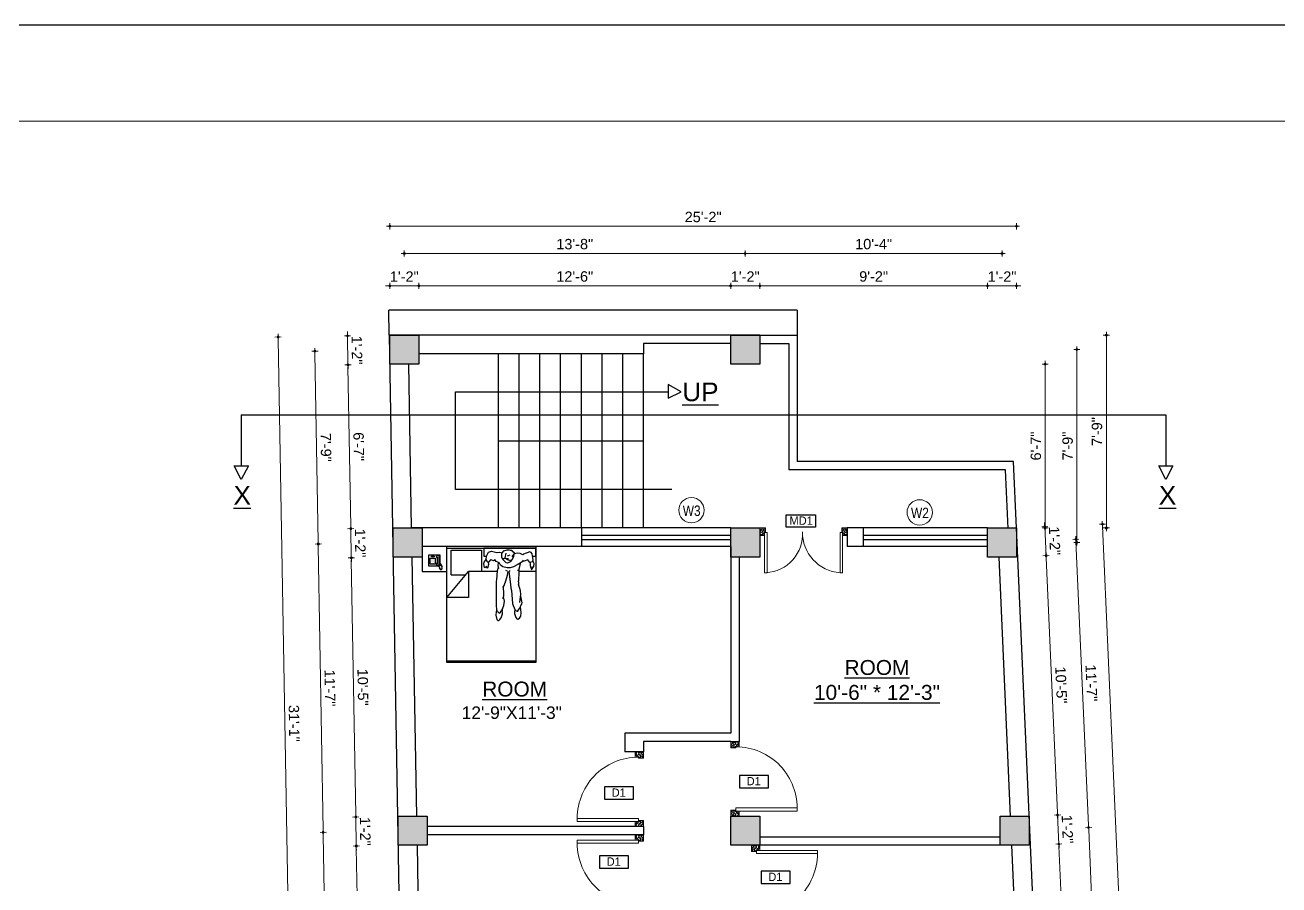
# Model space of a CAD drawing. Header units: inches. Extents: x -4763 to -1586, y -14268 to -12020.
# Drawn here: x -3466 to -2862, y -12435 to -12020 of the extents above; entities that cross this region are included whole.
import ezdxf

# ---------------------------------------------------------------- set-up
doc = ezdxf.new("R2010")
doc.units = ezdxf.units.IN
doc.header["$LTSCALE"] = 0.5
doc.header["$MEASUREMENT"] = 0
doc.header["$PDMODE"] = 66
for name, color, linetype, lineweight in [('door', 202, 'Continuous', 5), ('Ele', 7, 'Continuous', 30), ('ELE1', 3, 'Continuous', 9), ('hatch', 9, 'Continuous', 0), ('TEXT', 220, 'Continuous', 9), ('Toilet', 7, 'Continuous', 25), ('wall', 20, 'Continuous', 40)]:
    doc.layers.add(name, color=color, linetype=linetype, lineweight=lineweight)
doc.layers.add('furniture', color=31, linetype='Continuous')
doc.styles.add('arial', font='arial.ttf')
doc.styles.add('ordinary', font='ARIALN.TTF')
doc.styles.get("Standard").update_dxf_attribs({"font": 'arial.ttf'})
doc.dimstyles.new('S8', dxfattribs={"dimtxt": 5, "dimasz": 1, "dimexe": 6, "dimexo": 18, "dimgap": 1.9375, "dimtad": 1, "dimdec": 0, "dimzin": 3, "dimdsep": 46, "dimlunit": 4, "dimtxsty": 'Standard', "dimblk": 'dot 2', "dimcen": 12, "dimse1": 1, "dimse2": 1, "dimclrd": 1, "dimclre": 1, "dimclrt": 256, "dimadec": 0, "dimazin": 0, "dimtfac": 0.75, "dimtdec": 0, "dimtix": 1, "dimtmove": 1, "dimatfit": 3, "dimldrblk": 'DOT', "dimfxl": 1, "dimtolj": 1, "dimtzin": 0, "dimlwd": 9, "dimlwe": 9, "dimarcsym": 0})

# ---------------------------------------------------------------- blocks, each defined once
blk = doc.blocks.new('BED3')
at = {"layer": 'furniture'}
for p, q in [((82.68, 78), (22.7, 78)), ((22.7, 78), (22.7, 0)), ((82.68, 77.07), (22.7, 77.07)), ((82.68, 0), (82.68, 78)), ((55.62, 46.25), (56.4, 49.04)), ((55.84, 43.84), (55.62, 46.25)), ((55.77, 39.3), (56.17, 42.85)), ((56.1, 43.24), (55.84, 43.84)), ((56.17, 42.85), (57.82, 44.78)), ((56.4, 49.04), (57.04, 49.66)), ((57.04, 49.66), (57.58, 49.68)), ((57.58, 49.68), (58.45, 49.02)), ((57.82, 44.78), (58.8, 44.14)), ((58.45, 49.02), (59.2, 48.07)), ((58.8, 44.14), (59.86, 42.48)), ((59.2, 48.07), (60.04, 45.31)), ((59.86, 42.48), (61.08, 39.6)), ((60.04, 45.31), (59.91, 42.62)), ((60.07, 43.56), (60.16, 41.76)), ((67.36, 39.62), (68.66, 42.69)), ((68.17, 43.63), (68.21, 45.01)), ((68.55, 42.73), (68.17, 43.63)), ((68.21, 45.01), (69.06, 47.68)), ((68.66, 42.69), (70.17, 43.72)), ((69.06, 47.68), (69.82, 48.74)), ((69.82, 48.74), (70.54, 48.93)), ((70.17, 43.72), (71.54, 41.65)), ((70.54, 48.93), (71.64, 48.3)), ((71.64, 48.3), (72.45, 46.86)), ((72.55, 42.33), (72.29, 40.63)), ((72.45, 46.86), (72.74, 44.58)), ((72.74, 44.58), (72.55, 42.33)), ((37.32, 34.32, 11.36), (22.7, 34.32, 11.36)), ((22.7, 34.32, 11.36), (37.32, 16.7, 11.36)), ((37.32, 16.7, 11.36), (37.32, 34.32, 11.36)), ((55.86, 37.43), (55.77, 39.3)), ((55.94, 28.37), (55.86, 37.43)), ((60.44, 34.96), (60.97, 33.2)), ((61.47, 36.81), (60.9, 33.73)), ((61.08, 39.6), (61.47, 36.81)), ((66.23, 29.64), (66.61, 35.43)), ((66.61, 35.43), (66.9, 38.41)), ((66.9, 38.41), (67.36, 39.62)), ((71.54, 41.65), (72.48, 39.91)), ((71.88, 37.55), (72.48, 32.06)), ((73.32, 37.94), (72.46, 33.27)), ((72.48, 39.91), (73.07, 38.35)), ((73.07, 38.35), (73.32, 37.94)), ((55.89, 23.28), (55.94, 28.37)), ((60.98, 30.23), (60.64, 26.94)), ((60.73, 27.31), (62.35, 22.94)), ((60.97, 33.2), (60.98, 30.23)), ((64.38, 16.74), (65.5, 25.57)), ((65.5, 25.57), (65.74, 27.99)), ((65.74, 27.99), (66.23, 29.64)), ((66.23, 29.64), (66.4, 29.73)), ((71.85, 28.13), (70.94, 25.62)), ((71.05, 25.86), (71.26, 24.42)), ((72.17, 29.82), (71.85, 28.13)), ((72.48, 32.06), (72.17, 29.82)), ((25.57, 19.05, 12.8), (34.97, 19.05, 12.8)), ((25.57, 19.05, 12.8), (25.57, 2.35, 12.8)), ((56.15, 22.44), (55.89, 23.28)), ((56.53, 16.29), (56.15, 22.44)), ((62.35, 22.94), (63.47, 19.17)), ((63.47, 19.17), (64, 16.77)), ((70.61, 23.8), (71.04, 23.14)), ((71.26, 24.42), (70.99, 23.14)), ((71.04, 23.14), (71.48, 17.3)), ((71.48, 17.3), (71.29, 15.12)), ((6, 16.7), (22.7, 16.7)), ((6, 0), (6, 16.7)), ((10.41, 13.05, 27.83), (10.41, 5.54, 27.83)), ((18.02, 13.05, 27.83), (10.41, 13.05, 27.83)), ((11.39, 11.89, 27.83), (11.39, 7.83, 27.83)), ((14.87, 11.89, 27.83), (11.39, 11.89, 27.83)), ((12.26, 11.17, 27.83), (12.26, 11.17, 27.83)), ((12.26, 10.3, 27.83), (12.26, 10.3, 27.83)), ((12.26, 9.43, 27.83), (12.26, 9.43, 27.83)), ((12.26, 8.56, 27.83), (12.26, 8.56, 27.83)), ((13.13, 11.17, 27.83), (13.13, 11.17, 27.83)), ((13.13, 10.3, 27.83), (13.13, 10.3, 27.83)), ((13.13, 9.43, 27.83), (13.13, 9.43, 27.83)), ((13.13, 8.56, 27.83), (13.13, 8.56, 27.83)), ((14, 11.17, 27.83), (14, 11.17, 27.83)), ((14, 10.3, 27.83), (14, 10.3, 27.83)), ((14, 9.43, 27.83), (14, 9.43, 27.83)), ((14, 8.56, 27.83), (14, 8.56, 27.83)), ((14.87, 7.83, 27.83), (14.87, 11.89, 27.83)), ((16.24, 6.99, 27.83), (16.24, 11.62, 27.83)), ((17.03, 12.53, 27.83), (17.37, 13.59, 27.83)), ((17.17, 6.99, 27.83), (17.17, 11.62, 27.83)), ((17.18, 13.77, 27.83), (17.74, 13.96, 27.83)), ((17.37, 14.14, 27.83), (17.92, 14.33, 27.83)), ((17.55, 14.52, 27.83), (18.11, 14.7, 27.83)), ((17.74, 14.89, 27.83), (18.29, 15.07, 27.83)), ((18.02, 5.54, 27.83), (18.02, 13.05, 27.83)), ((18.11, 11.36, 27.83), (18.67, 11.55, 27.83)), ((18.23, 15.34, 27.83), (18.79, 15.52, 27.83)), ((18.29, 11.73, 27.83), (18.85, 11.92, 27.83)), ((18.48, 12.1, 27.83), (19.04, 12.29, 27.83)), ((18.67, 15.07, 27.83), (19.22, 15.26, 27.83)), ((18.67, 12.47, 27.83), (19.22, 12.66, 27.83)), ((18.85, 14.7, 27.83), (19.41, 14.89, 27.83)), ((18.85, 12.85, 27.83), (19.41, 13.03, 27.83)), ((19.04, 14.33, 27.83), (19.59, 14.52, 27.83)), ((19.04, 13.96, 27.83), (19.59, 14.14, 27.83)), ((19.04, 13.59, 27.83), (19.59, 13.77, 27.83)), ((19.04, 13.22, 27.83), (19.59, 13.4, 27.83)), ((22.7, 16.7), (22.7, 0)), ((56.5, 16.7, 11.36), (37.32, 16.7, 11.36)), ((45.91, 2.35, 12.8), (45.91, 16.7, 12.8)), ((48.05, 13.99), (47.51, 11.59)), ((47.51, 11.59), (47.82, 10.37)), ((47.82, 10.37), (49.19, 8.7)), ((48.58, 14.25), (48.05, 13.99)), ((49.2, 13.35), (48.58, 14.25)), ((49.19, 8.7), (49.53, 9.73)), ((49.19, 8.7), (49.43, 6.53)), ((49.49, 13.67), (49.2, 13.35)), ((50.24, 14.49), (49.48, 14.3)), ((49.48, 14.3), (49.49, 13.67)), ((49.53, 9.73), (50.23, 10.33)), ((50.8, 12), (49.97, 14.43)), ((50.23, 10.33), (50.82, 10.44)), ((50.57, 10.41), (50.8, 12)), ((52.33, 8.58), (50.82, 10.44)), ((53.04, 9.08), (52.52, 8.78)), ((54, 9.47), (53.04, 9.08)), ((55.17, 8.96), (54, 9.47)), ((55.99, 9.94), (54.93, 8.71)), ((57.02, 10.57), (55.99, 9.94)), ((57.25, 14.12), (56.53, 16.29)), ((57.18, 10.87), (57.02, 12.68)), ((58.21, 11.01), (57.02, 10.57)), ((57.09, 12.8), (57.46, 14.74)), ((58.72, 12.47), (58.02, 11.13)), ((60.45, 13.6), (58.72, 12.47)), ((60.46, 8.61), (59.63, 7.18)), ((63.39, 14.22), (60.45, 13.6)), ((62.52, 10.98), (60.46, 8.61)), ((63.51, 8.83), (61.91, 7.66)), ((62.14, 15.88), (63.34, 16.39)), ((63.53, 11.08), (62.52, 10.98)), ((65.39, 14.26), (63.39, 14.22)), ((64.83, 9.23), (63.51, 8.83)), ((64.43, 10.74), (63.53, 11.08)), ((65.36, 10.15), (64.43, 10.74)), ((64.68, 16.66), (65.34, 15.99)), ((65.92, 9.13), (64.83, 9.23)), ((66.22, 9.05), (65.36, 10.15)), ((67.58, 13.58), (65.39, 14.26)), ((66.53, 8.85), (65.92, 9.13)), ((67.66, 6.94), (66.53, 8.85)), ((70.45, 11.96), (67.58, 13.58)), ((70.93, 11.78), (69.96, 12.07)), ((70.61, 16.18), (70.18, 16.06)), ((71.32, 15.89), (70.61, 16.18)), ((72.16, 11.08), (70.93, 11.78)), ((71.42, 14.88), (71.74, 13.49)), ((82.68, 16.7, 11.36), (71.43, 16.7, 11.36)), ((71.74, 13.49), (72.22, 11.27)), ((73.33, 10.21), (72.16, 11.08)), ((74.08, 9.07), (73.33, 10.21)), ((74.72, 9.88), (73.62, 9.87)), ((77.15, 8.93), (74.72, 9.88)), ((78.49, 10.75), (77.21, 8.85)), ((80.06, 10.21), (78.49, 10.75)), ((78.72, 12.64), (79.29, 14.19)), ((78.75, 10.7), (78.72, 12.64)), ((79.29, 14.19), (79.36, 15.12)), ((79.36, 15.12), (79.94, 15.32)), ((80.14, 15.04), (79.94, 15.32)), ((80.63, 9.62), (80.06, 10.21)), ((80.14, 15.04), (80.27, 13.65)), ((80.83, 8.87), (80.14, 4.81)), ((80.27, 13.65), (80.8, 13.64)), ((80.35, 14.44), (81.28, 13.42)), ((81.57, 11.37), (80.69, 9.59)), ((80.69, 9.59), (80.83, 8.87)), ((81.28, 13.42), (81.57, 11.37)), ((82.68, 0), (82.68, 16.7)), ((22.7, 0), (6, 0)), ((10.41, 5.54, 27.83), (18.02, 5.54, 27.83)), ((11.39, 7.83, 27.83), (14.87, 7.83, 27.83)), ((14.14, 6.82, 27.83), (12.26, 6.82, 27.83)), ((12.26, 6.82, 27.83), (12.26, 6.38, 27.83)), ((12.26, 6.38, 27.83), (14.14, 6.38, 27.83)), ((14.14, 6.38, 27.83), (14.14, 6.82, 27.83)), ((22.7, 0.93), (82.68, 0.93)), ((82.68, 0), (22.7, 0)), ((25.57, 2.35, 12.8), (45.91, 2.35, 12.8)), ((49.43, 6.53), (50.75, 3.79)), ((50.75, 3.79), (52.76, 3.16)), ((52.76, 3.16), (56.32, 3.84)), ((56.49, 4.04), (58.19, 3.71)), ((58.19, 3.71), (60.06, 4.24)), ((59.63, 7.18), (59.81, 4.59)), ((59.81, 4.59), (61.11, 2.74)), ((61.01, 8.19), (60.36, 8.12)), ((61.91, 7.66), (61.01, 8.19)), ((61.11, 2.74), (63.3, 2.13)), ((61.89, 7.62), (62.6, 4.47)), ((64.19, 8.31), (62.87, 8.32)), ((63.3, 2.13), (64.69, 2.1)), ((64.05, 6.26), (63.37, 6.45)), ((65.09, 5.81), (64.05, 6.26)), ((64.69, 2.1), (65.39, 2.31)), ((65.39, 2.31), (66.31, 2.32)), ((66.31, 2.32), (67.14, 3.19)), ((66.95, 3.11), (66.64, 3.83)), ((66.69, 6.96), (67.8, 5.35)), ((67.14, 3.19), (67.97, 3.86)), ((67.89, 5.13), (67.66, 6.94)), ((67.97, 3.86), (67.89, 5.13)), ((69.96, 4.39), (68.14, 4.83)), ((71.97, 4.61), (69.96, 4.39)), ((73.8, 5.44), (71.97, 4.61)), ((74.23, 5.03), (73.8, 5.44)), ((78.53, 3.57), (74.23, 5.03)), ((79.56, 4.01), (78.53, 3.57)), ((80.14, 4.81), (79.56, 4.01))]:
    blk.add_line(p, q, dxfattribs=at)
blk.add_lwpolyline([(80.42, 6.46), (82.68, 6.46), (82.68, 0.93), (47.51, 0.93), (47.51, 6.46), (49.46, 6.46)], dxfattribs=at)
for centre, start, end in [((16.7, 11.62, 27.83), 298.49146, 241.50854), ((16.7, 6.99, 27.83), 118.49146, 61.50854)]:
    blk.add_arc(centre, 0.972, start, end, dxfattribs=at)
blk = doc.blocks.new('A$C27B36B59')
at = {"layer": 'door'}
for p, q in [((0, 4), (0, 0)), ((2.5, 4), (0, 4)), ((0, 0), (3, 0)), ((2.5, 2.5), (2.5, 4)), ((3, 2.5), (2.5, 2.5)), ((3, 0), (3, 2.5))]:
    blk.add_line(p, q, dxfattribs=at)
for centre, radius, start, end in [((-1.4, -0.54), 4.75, 22.14107, 72.83803), ((1.34, 2.09), 1.64, 45.13802, 144.89476), ((2.21, 0.3), 2.49, 83.31492, 152.65798), ((0.13, 0.37), 2.05, 349.48753, 93.68048), ((1.96, -0.47), 2.01, 58.74475, 166.49498), ((-0.06, 0.32), 1.13, 343.54197, 86.94698), ((2.08, -0.4), 1.17, 38.28162, 160.15192)]:
    blk.add_arc(centre, radius, start, end, dxfattribs=at)
blk = doc.blocks.new('D2')
at = {"layer": 'door'}
for p, q in [((74473.95, 24047.59), (74473.95, 24018.09)), ((74473.95, 24047.59), (74475.45, 24047.59)), ((74475.45, 24047.59), (74475.45, 24018.13))]:
    blk.add_line(p, q, dxfattribs=at)
blk.add_arc((74473.95, 24047.59), 29.5, 180, 272.9146, dxfattribs=at)
at = {"layer": 'door', "xscale": -1, "rotation": 180}
blk.add_blockref('A$C27B36B59', (74441.95, 24050.09), dxfattribs=at)
at = {"layer": 'door', "rotation": 180}
blk.add_blockref('A$C27B36B59', (74477.95, 24050.09), dxfattribs=at)
blk = doc.blocks.new('dot1')
at = {"layer": 'hatch'}
h = blk.add_hatch(color=256, dxfattribs=at)
edge = h.paths.add_edge_path()
edge.add_arc((0, 0), 1, 0, 360)
for p, q in [((3, 0), (-3, 0)), ((0, 3), (0, -3))]:
    blk.add_line(p, q, dxfattribs=at)
blk.add_circle((0, 0), 1, dxfattribs=at)
blk = doc.blocks.new('dot 2')
at = {"layer": 'hatch', "xscale": 0.5, "yscale": 0.5, "zscale": 0.5}
blk.add_blockref('dot1', (0, 0), dxfattribs=at)
blk = doc.blocks.new('*D1526')
at = {"layer": 'Defpoints', "color": 0, "transparency": 16777216}
for p in [(-3119.15, -12130.14), (-3283.51, -12169.47), (-3119.15, -12169.47)]:
    blk.add_point(p, dxfattribs=at)
at = {"layer": 'Toilet', "color": 1, "lineweight": 9, "transparency": 16777216}
blk.add_line((-3282.51, -12130.14), (-3120.15, -12130.14), dxfattribs=at)
at = {"layer": 'Toilet', "color": 1, "lineweight": 9, "transparency": 16777216, "rotation": 180}
blk.add_blockref('dot 2', (-3283.51, -12130.14), dxfattribs=at)
at = {"layer": 'Toilet', "color": 1, "lineweight": 9, "transparency": 16777216}
blk.add_blockref('dot 2', (-3119.15, -12130.14), dxfattribs=at)
at = {"layer": 'Toilet', "transparency": 16777216, "insert": (-3201.33, -12125.64), "char_height": 5, "attachment_point": 5}
blk.add_mtext('\\A1;13\'-8"', dxfattribs=at)
blk = doc.blocks.new('_Dot')
at = {"color": 0, "linetype": 'ByBlock', "lineweight": -2}
blk.add_line((-0.5, 0), (-1, 0), dxfattribs=at)
at = {"color": 0, "linetype": 'ByBlock', "const_width": 0.5}
blk.add_lwpolyline([(-0.25, 0, 1), (0.25, 0, 1)], format="xyb", close=True, dxfattribs=at)
blk = doc.blocks.new('*D1527')
at = {"layer": 'Defpoints', "color": 0, "transparency": 16777216}
for p in [(-2995.36, -12130.14), (-3119.15, -12169.47), (-2995.36, -12262.47)]:
    blk.add_point(p, dxfattribs=at)
at = {"layer": 'Toilet', "color": 1, "lineweight": 9, "transparency": 16777216}
blk.add_line((-3118.15, -12130.14), (-2996.36, -12130.14), dxfattribs=at)
at = {"layer": 'Toilet', "color": 1, "lineweight": 9, "transparency": 16777216, "rotation": 180}
blk.add_blockref('dot 2', (-3119.15, -12130.14), dxfattribs=at)
at = {"layer": 'Toilet', "color": 1, "lineweight": 9, "transparency": 16777216}
blk.add_blockref('dot 2', (-2995.36, -12130.14), dxfattribs=at)
at = {"layer": 'Toilet', "transparency": 16777216, "insert": (-3057.26, -12125.64), "char_height": 5, "attachment_point": 5}
blk.add_mtext('\\A1;10\'-4"', dxfattribs=at)
blk = doc.blocks.new('*D1484')
at = {"layer": 'Defpoints', "color": 0, "transparency": 16777216}
for p in [(-3276.51, -12145.73), (-3290.51, -12169.47), (-3276.51, -12169.47)]:
    blk.add_point(p, dxfattribs=at)
at = {"layer": 'Toilet', "color": 1, "lineweight": 9, "transparency": 16777216}
for p, q in [((-3291.51, -12145.73), (-3292.51, -12145.73)), ((-3290.51, -12145.73), (-3276.51, -12145.73)), ((-3275.51, -12145.73), (-3274.51, -12145.73))]:
    blk.add_line(p, q, dxfattribs=at)
blk.add_blockref('dot 2', (-3290.51, -12145.73), dxfattribs=at)
at = {"layer": 'Toilet', "color": 1, "lineweight": 9, "transparency": 16777216, "rotation": 180}
blk.add_blockref('dot 2', (-3276.51, -12145.73), dxfattribs=at)
at = {"layer": 'Toilet', "transparency": 16777216, "insert": (-3283.51, -12141.28), "char_height": 5, "attachment_point": 5}
blk.add_mtext('\\A1;1\'-2"', dxfattribs=at)
blk = doc.blocks.new('*D1485')
at = {"layer": 'Defpoints', "color": 0, "transparency": 16777216}
for p in [(-3126.15, -12145.73), (-3276.51, -12169.47), (-3126.15, -12169.47)]:
    blk.add_point(p, dxfattribs=at)
at = {"layer": 'Toilet', "color": 1, "lineweight": 9, "transparency": 16777216}
blk.add_line((-3275.51, -12145.73), (-3127.15, -12145.73), dxfattribs=at)
at = {"layer": 'Toilet', "color": 1, "lineweight": 9, "transparency": 16777216, "rotation": 180}
blk.add_blockref('dot 2', (-3276.51, -12145.73), dxfattribs=at)
at = {"layer": 'Toilet', "color": 1, "lineweight": 9, "transparency": 16777216}
blk.add_blockref('dot 2', (-3126.15, -12145.73), dxfattribs=at)
at = {"layer": 'Toilet', "transparency": 16777216, "insert": (-3201.33, -12141.24), "char_height": 5, "attachment_point": 5}
blk.add_mtext('\\A1;12\'-6"', dxfattribs=at)
blk = doc.blocks.new('*D1486')
at = {"layer": 'Defpoints', "color": 0, "transparency": 16777216}
for p in [(-3112.15, -12145.73), (-3126.15, -12169.47), (-3112.15, -12169.47)]:
    blk.add_point(p, dxfattribs=at)
at = {"layer": 'Toilet', "color": 1, "lineweight": 9, "transparency": 16777216}
for p, q in [((-3127.15, -12145.73), (-3128.15, -12145.73)), ((-3126.15, -12145.73), (-3112.15, -12145.73)), ((-3111.15, -12145.73), (-3110.15, -12145.73))]:
    blk.add_line(p, q, dxfattribs=at)
blk.add_blockref('dot 2', (-3126.15, -12145.73), dxfattribs=at)
at = {"layer": 'Toilet', "color": 1, "lineweight": 9, "transparency": 16777216, "rotation": 180}
blk.add_blockref('dot 2', (-3112.15, -12145.73), dxfattribs=at)
at = {"layer": 'Toilet', "transparency": 16777216, "insert": (-3119.15, -12141.28), "char_height": 5, "attachment_point": 5}
blk.add_mtext('\\A1;1\'-2"', dxfattribs=at)
blk = doc.blocks.new('*D1487')
at = {"layer": 'Defpoints', "color": 0, "transparency": 16777216}
for p in [(-3002.36, -12145.73), (-3112.15, -12169.47), (-3002.36, -12264.47)]:
    blk.add_point(p, dxfattribs=at)
at = {"layer": 'Toilet', "color": 1, "lineweight": 9, "transparency": 16777216}
blk.add_line((-3111.15, -12145.73), (-3003.36, -12145.73), dxfattribs=at)
at = {"layer": 'Toilet', "color": 1, "lineweight": 9, "transparency": 16777216, "rotation": 180}
blk.add_blockref('dot 2', (-3112.15, -12145.73), dxfattribs=at)
at = {"layer": 'Toilet', "color": 1, "lineweight": 9, "transparency": 16777216}
blk.add_blockref('dot 2', (-3002.36, -12145.73), dxfattribs=at)
at = {"layer": 'Toilet', "transparency": 16777216, "insert": (-3057.26, -12141.24), "char_height": 5, "attachment_point": 5}
blk.add_mtext('\\A1;9\'-2"', dxfattribs=at)
blk = doc.blocks.new('*D1488')
at = {"layer": 'Defpoints', "color": 0, "transparency": 16777216}
for p in [(-2988.36, -12145.73), (-2988.36, -12262.47), (-3002.36, -12264.47)]:
    blk.add_point(p, dxfattribs=at)
at = {"layer": 'Toilet', "color": 1, "lineweight": 9, "transparency": 16777216}
for p, q in [((-3003.36, -12145.73), (-3004.36, -12145.73)), ((-3002.36, -12145.73), (-2988.36, -12145.73)), ((-2987.36, -12145.73), (-2986.36, -12145.73))]:
    blk.add_line(p, q, dxfattribs=at)
blk.add_blockref('dot 2', (-3002.36, -12145.73), dxfattribs=at)
at = {"layer": 'Toilet', "color": 1, "lineweight": 9, "transparency": 16777216, "rotation": 180}
blk.add_blockref('dot 2', (-2988.36, -12145.73), dxfattribs=at)
at = {"layer": 'Toilet', "transparency": 16777216, "insert": (-2995.36, -12141.28), "char_height": 5, "attachment_point": 5}
blk.add_mtext('\\A1;1\'-2"', dxfattribs=at)
blk = doc.blocks.new('*D1489')
at = {"layer": 'Defpoints', "color": 0, "transparency": 16777216}
for p in [(-3290.75, -12169.47), (-3310.66, -12183.82), (-3290.51, -12183.47)]:
    blk.add_point(p, dxfattribs=at)
at = {"layer": 'Toilet', "color": 1, "lineweight": 9, "transparency": 16777216}
for p, q in [((-3310.92, -12168.82), (-3310.94, -12167.82)), ((-3310.9, -12169.82), (-3310.66, -12183.82)), ((-3310.64, -12184.82), (-3310.63, -12185.82))]:
    blk.add_line(p, q, dxfattribs=at)
for p, rotation in [((-3310.9, -12169.82), 270.9891790651088), ((-3310.66, -12183.82), 90.98917906510874)]:
    blk.add_blockref('dot 2', p, dxfattribs=dict(at, rotation=rotation))
at = {"layer": 'Toilet', "transparency": 16777216, "insert": (-3306.33, -12176.74), "char_height": 5, "attachment_point": 5, "rotation": 270.98918}
blk.add_mtext('\\A1;1\'-2"', dxfattribs=at)
blk = doc.blocks.new('*D1490')
at = {"layer": 'Defpoints', "color": 0, "transparency": 16777216}
for p in [(-3290.51, -12183.47), (-3309.3, -12262.82), (-3288.91, -12262.47)]:
    blk.add_point(p, dxfattribs=at)
at = {"layer": 'Toilet', "color": 1, "lineweight": 9, "transparency": 16777216}
blk.add_line((-3310.64, -12184.82), (-3309.31, -12261.82), dxfattribs=at)
for p, rotation in [((-3310.66, -12183.82), 90.98917906508004), ((-3309.3, -12262.82), 270.98917906508)]:
    blk.add_blockref('dot 2', p, dxfattribs=dict(at, rotation=rotation))
at = {"layer": 'Toilet', "transparency": 16777216, "insert": (-3305.49, -12223.24), "char_height": 5, "attachment_point": 5, "rotation": 270.98918}
blk.add_mtext('\\A1;6\'-7"', dxfattribs=at)
blk = doc.blocks.new('*D1491')
at = {"layer": 'Defpoints', "color": 0, "transparency": 16777216}
for p in [(-3288.91, -12262.47), (-3309.05, -12276.82), (-3288.91, -12276.47)]:
    blk.add_point(p, dxfattribs=at)
at = {"layer": 'Toilet', "color": 1, "lineweight": 9, "transparency": 16777216}
for p, q in [((-3309.31, -12261.82), (-3309.33, -12260.82)), ((-3309.3, -12262.82), (-3309.05, -12276.82)), ((-3309.04, -12277.82), (-3309.02, -12278.82))]:
    blk.add_line(p, q, dxfattribs=at)
for p, rotation in [((-3309.3, -12262.82), 270.98917906508), ((-3309.05, -12276.82), 90.98917906508004)]:
    blk.add_blockref('dot 2', p, dxfattribs=dict(at, rotation=rotation))
at = {"layer": 'Toilet', "transparency": 16777216, "insert": (-3304.73, -12269.74), "char_height": 5, "attachment_point": 5, "rotation": 270.98918}
blk.add_mtext('\\A1;1\'-2"', dxfattribs=at)
blk = doc.blocks.new('*D1492')
at = {"layer": 'Defpoints', "color": 0, "transparency": 16777216}
for p in [(-3288.91, -12276.47), (-3306.9, -12401.82), (-3286.51, -12401.47)]:
    blk.add_point(p, dxfattribs=at)
at = {"layer": 'Toilet', "color": 1, "lineweight": 9, "transparency": 16777216}
blk.add_line((-3309.04, -12277.82), (-3306.91, -12400.82), dxfattribs=at)
for p, rotation in [((-3309.05, -12276.82), 90.98917906508004), ((-3306.9, -12401.82), 270.98917906508)]:
    blk.add_blockref('dot 2', p, dxfattribs=dict(at, rotation=rotation))
at = {"layer": 'Toilet', "transparency": 16777216, "insert": (-3303.48, -12339.24), "char_height": 5, "attachment_point": 5, "rotation": 270.98918}
blk.add_mtext('\\A1;10\'-5"', dxfattribs=at)
blk = doc.blocks.new('*D1493')
at = {"layer": 'Defpoints', "color": 0, "transparency": 16777216}
for p in [(-3286.51, -12401.47), (-3306.65, -12415.82), (-3286.51, -12415.47)]:
    blk.add_point(p, dxfattribs=at)
at = {"layer": 'Toilet', "color": 1, "lineweight": 9, "transparency": 16777216}
for p, q in [((-3306.91, -12400.82), (-3306.93, -12399.82)), ((-3306.9, -12401.82), (-3306.65, -12415.82)), ((-3306.64, -12416.82), (-3306.62, -12417.82))]:
    blk.add_line(p, q, dxfattribs=at)
for p, rotation in [((-3306.9, -12401.82), 270.98917906508), ((-3306.65, -12415.82), 90.98917906508004)]:
    blk.add_blockref('dot 2', p, dxfattribs=dict(at, rotation=rotation))
at = {"layer": 'Toilet', "transparency": 16777216, "insert": (-3302.33, -12408.74), "char_height": 5, "attachment_point": 5, "rotation": 270.98918}
blk.add_mtext('\\A1;1\'-2"', dxfattribs=at)
blk = doc.blocks.new('*D1494')
at = {"layer": 'Defpoints', "color": 0, "transparency": 16777216}
for p in [(-3286.51, -12415.47), (-3304.71, -12528.57), (-3284.32, -12528.21)]:
    blk.add_point(p, dxfattribs=at)
at = {"layer": 'Toilet', "color": 1, "lineweight": 9, "transparency": 16777216}
blk.add_line((-3306.64, -12416.82), (-3304.72, -12527.57), dxfattribs=at)
for p, rotation in [((-3306.65, -12415.82), 90.98917906508004), ((-3304.71, -12528.57), 270.98917906508)]:
    blk.add_blockref('dot 2', p, dxfattribs=dict(at, rotation=rotation))
at = {"layer": 'Toilet', "transparency": 16777216, "insert": (-3301.19, -12472.11), "char_height": 5, "attachment_point": 5, "rotation": 270.98918}
blk.add_mtext('\\A1;9\'-5"', dxfattribs=at)
blk = doc.blocks.new('*D1495')
at = {"layer": 'Defpoints', "color": 0, "transparency": 16777216}
for p in [(-3279.51, -12408.47), (-3322.57, -12409.21), (-3277.32, -12535.21)]:
    blk.add_point(p, dxfattribs=at)
at = {"layer": 'Toilet', "color": 1, "lineweight": 9, "transparency": 16777216}
blk.add_line((-3320.4, -12534.96), (-3322.56, -12410.21), dxfattribs=at)
for p, rotation in [((-3322.57, -12409.21), 90.98917906511056), ((-3320.38, -12535.96), 270.9891790651105)]:
    blk.add_blockref('dot 2', p, dxfattribs=dict(at, rotation=rotation))
at = {"layer": 'Toilet', "transparency": 16777216, "insert": (-3316.99, -12472.51), "char_height": 5, "attachment_point": 5, "rotation": 270.98918}
blk.add_mtext('\\A1;10\'-7"', dxfattribs=at)
blk = doc.blocks.new('*D1496')
at = {"layer": 'Defpoints', "color": 0, "transparency": 16777216}
for p in [(-3281.91, -12269.47), (-3324.97, -12270.21), (-3279.51, -12408.47)]:
    blk.add_point(p, dxfattribs=at)
at = {"layer": 'Toilet', "color": 1, "lineweight": 9, "transparency": 16777216}
blk.add_line((-3322.59, -12408.21), (-3324.96, -12271.21), dxfattribs=at)
for p, rotation in [((-3324.97, -12270.21), 90.98917906508001), ((-3322.57, -12409.21), 270.98917906508)]:
    blk.add_blockref('dot 2', p, dxfattribs=dict(at, rotation=rotation))
at = {"layer": 'Toilet', "transparency": 16777216, "insert": (-3319.33, -12339.64), "char_height": 5, "attachment_point": 5, "rotation": 270.98918}
blk.add_mtext('\\A1;11\'-7"', dxfattribs=at)
blk = doc.blocks.new('*D1497')
at = {"layer": 'Defpoints', "color": 0, "transparency": 16777216}
for p in [(-3326.58, -12177.21), (-3283.51, -12176.47), (-3281.91, -12269.47)]:
    blk.add_point(p, dxfattribs=at)
at = {"layer": 'Toilet', "color": 1, "lineweight": 9, "transparency": 16777216}
blk.add_line((-3324.99, -12269.21), (-3326.56, -12178.21), dxfattribs=at)
for p, rotation in [((-3326.58, -12177.21), 90.98917906508001), ((-3324.97, -12270.21), 270.98917906508)]:
    blk.add_blockref('dot 2', p, dxfattribs=dict(at, rotation=rotation))
at = {"layer": 'Toilet', "transparency": 16777216, "insert": (-3321.29, -12223.64), "char_height": 5, "attachment_point": 5, "rotation": 270.98918}
blk.add_mtext('\\A1;7\'-9"', dxfattribs=at)
blk = doc.blocks.new('*D1501')
at = {"layer": 'Defpoints', "color": 0, "transparency": 16777216}
for p in [(-3290.75, -12169.47), (-3337.9, -12543.14), (-3284.32, -12542.21)]:
    blk.add_point(p, dxfattribs=at)
at = {"layer": 'Toilet', "color": 1, "lineweight": 9, "transparency": 16777216}
blk.add_line((-3344.32, -12171.39), (-3337.92, -12542.14), dxfattribs=at)
for p, rotation in [((-3344.34, -12170.39), 90.98917906510306), ((-3337.9, -12543.14), 270.9891790651031)]:
    blk.add_blockref('dot 2', p, dxfattribs=dict(at, rotation=rotation))
at = {"layer": 'Toilet', "transparency": 16777216, "insert": (-3336.63, -12356.69), "char_height": 5, "attachment_point": 5, "rotation": 270.98918}
blk.add_mtext('\\A1;31\'-1"', dxfattribs=at)
blk = doc.blocks.new('*D1512')
at = {"layer": 'Defpoints', "color": 0, "transparency": 16777216}
for p in [(-2988.36, -12262.47), (-2974.74, -12261.87), (-2988.36, -12276.47)]:
    blk.add_point(p, dxfattribs=at)
at = {"layer": 'Toilet', "color": 1, "lineweight": 9, "transparency": 16777216}
for p, q in [((-2974.78, -12260.87), (-2974.83, -12259.87)), ((-2974.12, -12275.84), (-2974.74, -12261.87)), ((-2974.07, -12276.84), (-2974.03, -12277.84))]:
    blk.add_line(p, q, dxfattribs=at)
for p, rotation in [((-2974.74, -12261.87), 272.5363597221281), ((-2974.12, -12275.84), 92.53635972212807)]:
    blk.add_blockref('dot 2', p, dxfattribs=dict(at, rotation=rotation))
at = {"layer": 'Toilet', "transparency": 16777216, "insert": (-2969.98, -12268.65), "char_height": 5, "attachment_point": 5, "rotation": 272.53636}
blk.add_mtext('\\A1;1\'-2"', dxfattribs=at)
blk = doc.blocks.new('*D1513')
at = {"layer": 'Defpoints', "color": 0, "transparency": 16777216}
for p in [(-2988.36, -12276.47), (-2982.21, -12401.47), (-2968.58, -12400.87)]:
    blk.add_point(p, dxfattribs=at)
at = {"layer": 'Toilet', "color": 1, "lineweight": 9, "transparency": 16777216}
blk.add_line((-2974.07, -12276.84), (-2968.62, -12399.87), dxfattribs=at)
for p, rotation in [((-2974.12, -12275.84), 92.53635972212807), ((-2968.58, -12400.87), 272.5363597221281)]:
    blk.add_blockref('dot 2', p, dxfattribs=dict(at, rotation=rotation))
at = {"layer": 'Toilet', "transparency": 16777216, "insert": (-2966.86, -12338.15), "char_height": 5, "attachment_point": 5, "rotation": 272.53636}
blk.add_mtext('\\A1;10\'-5"', dxfattribs=at)
blk = doc.blocks.new('*D1514')
at = {"layer": 'Defpoints', "color": 0, "transparency": 16777216}
for p in [(-2982.21, -12401.47), (-2981.59, -12415.47), (-2967.96, -12414.87)]:
    blk.add_point(p, dxfattribs=at)
at = {"layer": 'Toilet', "color": 1, "lineweight": 9, "transparency": 16777216}
for p, q in [((-2968.62, -12399.87), (-2968.67, -12398.87)), ((-2968.58, -12400.87), (-2967.96, -12414.87)), ((-2967.92, -12415.86), (-2967.87, -12416.86))]:
    blk.add_line(p, q, dxfattribs=at)
for p, rotation in [((-2968.58, -12400.87), 272.5363597221281), ((-2967.96, -12414.87), 92.53635972212807)]:
    blk.add_blockref('dot 2', p, dxfattribs=dict(at, rotation=rotation))
at = {"layer": 'Toilet', "transparency": 16777216, "insert": (-2963.83, -12407.67), "char_height": 5, "attachment_point": 5, "rotation": 272.53636}
blk.add_mtext('\\A1;1\'-2"', dxfattribs=at)
blk = doc.blocks.new('*D1515')
at = {"layer": 'Defpoints', "color": 0, "transparency": 16777216}
for p in [(-2981.59, -12415.47), (-2976.59, -12528.21), (-2962.97, -12527.61)]:
    blk.add_point(p, dxfattribs=at)
at = {"layer": 'Toilet', "color": 1, "lineweight": 9, "transparency": 16777216}
blk.add_line((-2967.92, -12415.86), (-2963.01, -12526.61), dxfattribs=at)
for p, rotation in [((-2967.96, -12414.87), 92.53635972212807), ((-2962.97, -12527.61), 272.5363597221281)]:
    blk.add_blockref('dot 2', p, dxfattribs=dict(at, rotation=rotation))
at = {"layer": 'Toilet', "transparency": 16777216, "insert": (-2960.98, -12471.04), "char_height": 5, "attachment_point": 5, "rotation": 272.53636}
blk.add_mtext('\\A1;9\'-5"', dxfattribs=at)
blk = doc.blocks.new('*D1519')
at = {"layer": 'Defpoints', "color": 0, "transparency": 16777216}
for p in [(-2995.36, -12269.47), (-2989.21, -12408.47), (-2953.63, -12406.89)]:
    blk.add_point(p, dxfattribs=at)
at = {"layer": 'Toilet', "color": 1, "lineweight": 9, "transparency": 16777216}
blk.add_line((-2959.75, -12268.89), (-2953.68, -12405.89), dxfattribs=at)
for p, rotation in [((-2959.79, -12267.89), 92.53635972209058), ((-2953.63, -12406.89), 272.5363597220905)]:
    blk.add_blockref('dot 2', p, dxfattribs=dict(at, rotation=rotation))
at = {"layer": 'Toilet', "transparency": 16777216, "insert": (-2952.27, -12337.2), "char_height": 5, "attachment_point": 5, "rotation": 272.53636}
blk.add_mtext('\\A1;11\'-7"', dxfattribs=at)
blk = doc.blocks.new('*D1520')
at = {"layer": 'Defpoints', "color": 0, "transparency": 16777216}
for p in [(-2989.21, -12408.47), (-2983.59, -12535.21), (-2948.02, -12533.64)]:
    blk.add_point(p, dxfattribs=at)
at = {"layer": 'Toilet', "color": 1, "lineweight": 9, "transparency": 16777216}
blk.add_line((-2953.59, -12407.89), (-2948.06, -12532.64), dxfattribs=at)
for p, rotation in [((-2953.63, -12406.89), 92.53635972212811), ((-2948.02, -12533.64), 272.5363597221281)]:
    blk.add_blockref('dot 2', p, dxfattribs=dict(at, rotation=rotation))
at = {"layer": 'Toilet', "transparency": 16777216, "insert": (-2946.34, -12470.07), "char_height": 5, "attachment_point": 5, "rotation": 272.53636}
blk.add_mtext('\\A1;10\'-7"', dxfattribs=at)
blk = doc.blocks.new('*D1522')
at = {"layer": 'Defpoints', "color": 0, "transparency": 16777216}
for p in [(-3112.15, -12183.47), (-2974.54, -12183.47), (-3112.15, -12262.47)]:
    blk.add_point(p, dxfattribs=at)
at = {"layer": 'Toilet', "color": 1, "lineweight": 9, "transparency": 16777216}
blk.add_line((-2974.54, -12261.47), (-2974.54, -12184.47), dxfattribs=at)
for p, rotation in [((-2974.54, -12183.47), 90), ((-2974.54, -12262.47), 270)]:
    blk.add_blockref('dot 2', p, dxfattribs=dict(at, rotation=rotation))
at = {"layer": 'Toilet', "transparency": 16777216, "insert": (-2979.03, -12222.97), "char_height": 5, "attachment_point": 5, "rotation": 90}
blk.add_mtext('\\A1;6\'-7"', dxfattribs=at)
blk = doc.blocks.new('*D1524')
at = {"layer": 'Defpoints', "color": 0, "transparency": 16777216}
for p in [(-3112.15, -12169.47), (-3112.15, -12262.47), (-2945.07, -12262.47)]:
    blk.add_point(p, dxfattribs=at)
at = {"layer": 'Toilet', "color": 1, "lineweight": 9, "transparency": 16777216}
blk.add_line((-2945.07, -12170.47), (-2945.07, -12261.47), dxfattribs=at)
for p, rotation in [((-2945.07, -12169.47), 90), ((-2945.07, -12262.47), 270)]:
    blk.add_blockref('dot 2', p, dxfattribs=dict(at, rotation=rotation))
at = {"layer": 'Toilet', "transparency": 16777216, "insert": (-2949.56, -12215.97), "char_height": 5, "attachment_point": 5, "rotation": 90}
blk.add_mtext('\\A1;7\'-9"', dxfattribs=at)
blk = doc.blocks.new('*D1525')
at = {"layer": 'Defpoints', "color": 0, "transparency": 16777216}
for p in [(-2988.36, -12262.47), (-2929.44, -12656.07), (-2970.85, -12657.91)]:
    blk.add_point(p, dxfattribs=at)
at = {"layer": 'Toilet', "color": 1, "lineweight": 9, "transparency": 16777216}
blk.add_line((-2946.91, -12261.63), (-2929.48, -12655.07), dxfattribs=at)
for p, rotation in [((-2946.95, -12260.63), 92.53635972209025), ((-2929.44, -12656.07), 272.5363597220903)]:
    blk.add_blockref('dot 2', p, dxfattribs=dict(at, rotation=rotation))
at = {"layer": 'Toilet', "transparency": 16777216, "insert": (-2933.71, -12458.16), "char_height": 5, "attachment_point": 5, "rotation": 272.53636}
blk.add_mtext('\\A1;33\'-0"', dxfattribs=at)

msp = doc.modelspace()

# ---------------------------------------------------------------- hatches: boundary and pattern name
at = {"layer": 'Toilet'}
for points in [[(-3276.51, -12169.47), (-3290.51, -12169.47), (-3290.51, -12183.47), (-3276.51, -12183.47)], [(-3112.15, -12169.47), (-3126.15, -12169.47), (-3126.15, -12183.47), (-3112.15, -12183.47)], [(-3274.91, -12262.47), (-3288.91, -12262.47), (-3288.91, -12276.47), (-3274.91, -12276.47)], [(-3112.15, -12262.47), (-3126.15, -12262.47), (-3126.15, -12276.47), (-3112.15, -12276.47)], [(-2988.36, -12262.47), (-3002.36, -12262.47), (-3002.36, -12276.47), (-2988.36, -12276.47)], [(-3272.51, -12401.47), (-3286.51, -12401.47), (-3286.51, -12415.47), (-3272.51, -12415.47)], [(-3112.15, -12401.47), (-3126.15, -12401.47), (-3126.15, -12415.47), (-3112.15, -12415.47)], [(-2982.21, -12401.47), (-2996.21, -12401.47), (-2996.21, -12415.47), (-2982.21, -12415.47)]]:
    msp.add_hatch(color=1, dxfattribs=at).paths.add_polyline_path(points)

# ---------------------------------------------------------------- linework, layer by layer
at = {"layer": 'Defpoints'}
msp.add_lwpolyline([(-1585.57, -12020.02), (-4763.17, -12020.02), (-4763.17, -14267.99), (-1585.57, -14267.99)], close=True, dxfattribs=at)
at = {"layer": 'door', "ltscale": 0.5}
for p, q in [((-3109.45, -12264.63), (-3109.45, -12262.47)), ((-3072.65, -12264.63), (-3072.65, -12262.47)), ((-3069.95, -12262.47), (-3072.65, -12262.47)), ((-3112.15, -12266.07), (-3109.99, -12266.07)), ((-3109.9, -12264.72), (-3109.9, -12284.03)), ((-3109.9, -12264.72), (-3108.64, -12264.72)), ((-3108.64, -12264.72), (-3108.64, -12284.03)), ((-3073.46, -12264.72), (-3073.46, -12284.03)), ((-3072.2, -12264.72), (-3073.46, -12264.72)), ((-3072.2, -12264.72), (-3072.2, -12284.03)), ((-3069.95, -12266.07), (-3072.11, -12266.07)), ((-3108.64, -12284.03), (-3109.9, -12284.03)), ((-3073.46, -12284.03), (-3072.2, -12284.03))]:
    msp.add_line(p, q, dxfattribs=at)
for centre, radius, start, end in [((-3110.08, -12265.48), 18.57, 272.89976, 3.74009), ((-3072.11, -12264.63), 19.44, 178.93909, 266.01861)]:
    msp.add_arc(centre, radius, start, end, dxfattribs=at)
at = {"layer": 'Ele', "color": 0, "ltscale": 2}
for points in [[(-3085.33, -12262.07), (-3099.39, -12262.07), (-3099.39, -12256.18), (-3085.33, -12256.18)], [(-3121.92, -12387.68), (-3107.86, -12387.68), (-3107.86, -12381.79), (-3121.92, -12381.79)], [(-3187, -12393.21), (-3172.94, -12393.21), (-3172.94, -12387.31), (-3187, -12387.31)], [(-3189.4, -12426.46), (-3175.35, -12426.46), (-3175.35, -12420.56), (-3189.4, -12420.56)], [(-3111.48, -12433.83), (-3097.42, -12433.83), (-3097.42, -12427.93), (-3111.48, -12427.93)]]:
    msp.add_lwpolyline(points, close=True, dxfattribs=at)
at = {"layer": 'ELE1'}
msp.add_lwpolyline([(-4716.85, -12066.33), (-1631.89, -12066.33), (-1631.89, -14221.67), (-4716.85, -14221.67)], close=True, dxfattribs=at)
msp.add_lwpolyline([(-4716.85, -12066.33), (-1631.89, -12066.33), (-1631.89, -14221.67), (-4716.85, -14221.67)], close=True, dxfattribs=at)
at = {"layer": 'TEXT'}
for centre in [(-3145.06, -12253.89), (-3035.04, -12254.96)]:
    msp.add_circle(centre, 6.11, dxfattribs=at)
at = {"layer": 'Toilet'}
for p, q in [((-3094.15, -12157.47), (-3290.96, -12157.47)), ((-3290.75, -12169.47), (-3290.96, -12157.47)), ((-3094.15, -12157.47), (-3094.15, -12230.47)), ((-3290.75, -12169.47), (-3284.32, -12542.21)), ((-3112.15, -12169.47), (-3290.75, -12169.47)), ((-3112.15, -12169.47), (-3094.15, -12169.47)), ((-3168.15, -12178.47), (-3276.51, -12178.47)), ((-3238.15, -12220.47), (-3238.15, -12178.47)), ((-3228.15, -12220.47), (-3228.15, -12178.47)), ((-3218.15, -12220.47), (-3218.15, -12178.47)), ((-3208.15, -12220.47), (-3208.15, -12178.47)), ((-3198.15, -12220.47), (-3198.15, -12178.47)), ((-3188.15, -12220.47), (-3188.15, -12178.47)), ((-3178.15, -12220.47), (-3178.15, -12178.47)), ((-3126.15, -12173.47), (-3168.15, -12173.47)), ((-3168.15, -12173.47), (-3168.15, -12178.47)), ((-3168.15, -12220.47), (-3168.15, -12178.47)), ((-3112.15, -12173.47), (-3098.15, -12173.47)), ((-3098.15, -12173.47), (-3098.15, -12234.47)), ((-3281.51, -12183.47), (-3280.15, -12262.47)), ((-3258.74, -12243.99), (-3258.74, -12196.84)), ((-3258.74, -12196.84), (-3156.22, -12196.84)), ((-3150.06, -12196.84), (-3156.22, -12193.24)), ((-3156.22, -12193.24), (-3156.22, -12199.93)), ((-3156.22, -12199.93), (-3150.06, -12196.84)), ((-3362.09, -12207.94), (-2916.36, -12207.94)), ((-3362.09, -12207.94), (-3362.09, -12232.54)), ((-2916.36, -12207.94), (-2916.36, -12232.54)), ((-3238.15, -12262.47), (-3238.15, -12220.47)), ((-3238.15, -12220.47), (-3168.15, -12220.47)), ((-3228.15, -12262.47), (-3228.15, -12220.47)), ((-3218.15, -12262.47), (-3218.15, -12220.47)), ((-3208.15, -12262.47), (-3208.15, -12220.47)), ((-3198.15, -12262.47), (-3198.15, -12220.47)), ((-3188.15, -12262.47), (-3188.15, -12220.47)), ((-3178.15, -12262.47), (-3178.15, -12220.47)), ((-3168.15, -12262.47), (-3168.15, -12220.47)), ((-3362.09, -12239.08), (-3365.49, -12232.54)), ((-3365.49, -12232.54), (-3358.67, -12232.54)), ((-3358.67, -12232.54), (-3362.09, -12239.08)), ((-2989.78, -12230.47), (-3094.15, -12230.47)), ((-2988.36, -12262.53), (-2989.78, -12230.47)), ((-2916.36, -12239.08), (-2919.76, -12232.54)), ((-2919.76, -12232.54), (-2912.95, -12232.54)), ((-2912.95, -12232.54), (-2916.36, -12239.08)), ((-2993.61, -12234.47), (-3098.15, -12234.47)), ((-2992.36, -12262.71), (-2993.61, -12234.47)), ((-3154.58, -12243.99), (-3258.74, -12243.99)), ((-3126.15, -12262.47), (-3280.15, -12262.47)), ((-3002.36, -12262.47), (-3069.95, -12262.47)), ((-3069.95, -12262.47), (-3069.95, -12271.47)), ((-3002.36, -12262.47), (-3062.36, -12262.47)), ((-2970.85, -12657.91), (-2988.36, -12262.47)), ((-3126.15, -12271.47), (-3274.91, -12271.47)), ((-3126.15, -12271.47), (-3126.15, -12361.47)), ((-3002.36, -12271.47), (-3069.95, -12271.47)), ((-3279.9, -12276.47), (-3277.6, -12401.47)), ((-3122.15, -12276.47), (-3122.15, -12365.47)), ((-2991.22, -12401.47), (-2996.75, -12276.47)), ((-3177.15, -12361.47), (-3177.15, -12370.47)), ((-3126.15, -12361.47), (-3177.15, -12361.47)), ((-3168.15, -12365.47), (-3168.15, -12370.47)), ((-3126.15, -12365.47), (-3168.15, -12365.47)), ((-3126.15, -12365.47), (-3122.15, -12365.47)), ((-3168.15, -12370.47), (-3177.15, -12370.47)), ((-3168.15, -12370.47), (-3172.15, -12370.47)), ((-3168.15, -12406.47), (-3272.51, -12406.47)), ((-3168.15, -12406.47), (-3168.15, -12410.47)), ((-3168.15, -12410.47), (-3272.51, -12410.47)), ((-2996.21, -12411.47), (-3112.15, -12411.47)), ((-3277.35, -12415.47), (-3275.55, -12528.21)), ((-2990.6, -12415.47), (-3122.15, -12415.47)), ((-2985.04, -12540.98), (-2990.6, -12415.47))]:
    msp.add_line(p, q, dxfattribs=at)
at = {"layer": 'Toilet', "color": 3}
for p, q in [((-3198.15, -12262.47), (-3198.15, -12271.47)), ((-3062.36, -12262.47), (-3062.36, -12271.47)), ((-3198.15, -12265.97), (-3126.15, -12265.97)), ((-3198.15, -12267.97), (-3126.15, -12267.97)), ((-3062.36, -12265.97), (-3002.36, -12265.97)), ((-3062.36, -12267.97), (-3002.36, -12267.97))]:
    msp.add_line(p, q, dxfattribs=at)
at = {"layer": 'Toilet'}
for points in [[(-3290.51, -12169.47), (-3276.51, -12169.47), (-3276.51, -12183.47), (-3290.51, -12183.47)], [(-3126.15, -12169.47), (-3112.15, -12169.47), (-3112.15, -12183.47), (-3126.15, -12183.47)], [(-3288.91, -12262.47), (-3274.91, -12262.47), (-3274.91, -12276.47), (-3288.91, -12276.47)], [(-3126.15, -12262.47), (-3112.15, -12262.47), (-3112.15, -12276.47), (-3126.15, -12276.47)], [(-3002.36, -12262.47), (-2988.36, -12262.47), (-2988.36, -12276.47), (-3002.36, -12276.47)], [(-3286.51, -12401.47), (-3272.51, -12401.47), (-3272.51, -12415.47), (-3286.51, -12415.47)], [(-3126.15, -12401.47), (-3112.15, -12401.47), (-3112.15, -12415.47), (-3126.15, -12415.47)], [(-2996.21, -12401.47), (-2982.21, -12401.47), (-2982.21, -12415.47), (-2996.21, -12415.47)]]:
    msp.add_lwpolyline(points, close=True, dxfattribs=at)

# ---------------------------------------------------------------- block references
at = {"layer": 'door', "yscale": 0.9000000000014552, "zscale": 0.9, "rotation": 180}
for p, xscale in [((-3112.15, -12262.47), -0.9000000000014552), ((-3069.95, -12262.47), 0.9000000000014552)]:
    msp.add_blockref('A$C27B36B59', p, dxfattribs=dict(at, xscale=xscale))
at = {"layer": 'Ele', "ltscale": 2, "extrusion": (0, 0, -1), "xscale": 0.7155555555655155, "yscale": 0.7155555555655155, "zscale": -0.7155555555655155, "rotation": 180}
msp.add_blockref('BED3', (3279.2, -12271.47), dxfattribs=at)
at = {"layer": 'wall', "color": 2, "linetype": 'ByBlock', "xscale": -1}
for p, rotation in [((20923.94, 62076.48), 90), ((-27218.24, -86888.42), 270)]:
    msp.add_blockref('D2', p, dxfattribs=dict(at, rotation=rotation))
at = {"layer": 'wall', "color": 2, "linetype": 'ByBlock', "rotation": 270}
msp.add_blockref('D2', (-27218.24, 62071.48), dxfattribs=at)
at = {"layer": 'wall', "color": 2, "linetype": 'ByBlock', "xscale": 0.993758995119504, "yscale": 0.993758995119504, "zscale": 0.993758995119504, "rotation": 90}
msp.add_blockref('D2', (20783.84, -86428.6), dxfattribs=at)

# ---------------------------------------------------------------- texts
at = {"layer": 'Ele', "color": 0, "ltscale": 2, "attachment_point": 2}
for s, insert, char_height in [('{\\LUP}', (-3140.74, -12192.34), 9), ('{\\LX}', (-3361.62, -12242.16), 9), ('{\\LX}', (-2915.57, -12242.16), 9), ('{\\LROOM\\P10\'-6" * 12\'-3"\\fArial TUR|b0|i0|c162|p34; }', (-3055.64, -12326.13), 7.2), ('{\\fArial TUR|b0|i0|c162|p34;\\L ROOM\\P\\fArial TUR|b0|i0|c0|p34;\\H0.8333x;\\l12\\fArial TUR|b0|i0|c162|p34;\'-\\fArial TUR|b0|i0|c0|p34;9"X11\'-3"}', (-3231.7, -12336.53), 7.2)]:
    msp.add_mtext(s, dxfattribs=dict(at, insert=insert, char_height=char_height))
at = {"layer": 'Ele', "color": 0, "ltscale": 2, "char_height": 4, "attachment_point": 2, "style": 'arial'}
for s, insert in [('{\\fCentury Gothic|b0|i0|c0|p34;MD1}', (-3092.19, -12256.93)), ('{\\fCentury Gothic|b0|i0|c0|p34;D1}', (-3115.06, -12382.53)), ('{\\fCentury Gothic|b0|i0|c0|p34;D1}', (-3180.14, -12388.06)), ('{\\fCentury Gothic|b0|i0|c0|p34;D1}', (-3182.55, -12421.31)), ('{\\fCentury Gothic|b0|i0|c0|p34;D1}', (-3104.62, -12428.68))]:
    msp.add_mtext(s, dxfattribs=dict(at, insert=insert))
at = {"layer": 'TEXT', "style": 'ordinary'}
for s, p in [('W3', (-3149.26, -12256.65)), ('W2', (-3039.24, -12257.72))]:
    msp.add_text(s, height=5, rotation=359.99961, dxfattribs=at).set_placement(p)

# ---------------------------------------------------------------- dimensions: what is measured, and where the dimension line sits
at = {"layer": 'Toilet'}
msp.add_linear_dim(base=(-2988.36, -12117.01), p1=(-3290.51, -12169.47), p2=(-2988.36, -12262.47), dimstyle='S8', override={"dimfxl": 2, "dimfxlon": 1, "dimarcsym": 1}, dxfattribs=at).render()
for p1, p2, distance, picture, middle in [((-3283.51, -12169.47), (-3119.15, -12169.47), 39.33, '*D1526', (-3201.33, -12125.64)), ((-3290.51, -12169.47), (-3276.51, -12169.47), 23.74, '*D1484', (-3283.51, -12141.28)), ((-3290.75, -12169.47), (-3284.32, -12542.21), -53.59, '*D1501', (-3336.63, -12356.69)), ((-3290.75, -12169.47), (-3290.51, -12183.47), -20.15, '*D1489', (-3306.33, -12176.74)), ((-2988.36, -12262.47), (-2970.85, -12657.91), 41.45, '*D1525', (-2933.71, -12458.16)), ((-2995.36, -12269.47), (-2989.21, -12408.47), 35.61, '*D1519', (-2952.27, -12337.2)), ((-3277.32, -12535.21), (-3279.51, -12408.47), 43.07, '*D1495', (-3316.99, -12472.51))]:
    dim = msp.add_aligned_dim(p1=p1, p2=p2, distance=distance, dimstyle='S8', override={"dimfxl": 2, "dimfxlon": 1, "dimarcsym": 1}, dxfattribs=at)
    dim.commit()
    dim.dimension.update_dxf_attribs({"geometry": picture, "text_midpoint": middle})
for base, p1, p2, angle, picture, middle in [((-2995.36, -12130.14), (-3119.15, -12169.47), (-2995.36, -12262.47), 180, '*D1527', (-3057.26, -12125.64)), ((-3126.15, -12145.73), (-3276.51, -12169.47), (-3126.15, -12169.47), 180, '*D1485', (-3201.33, -12141.24)), ((-3112.15, -12145.73), (-3126.15, -12169.47), (-3112.15, -12169.47), 180, '*D1486', (-3119.15, -12141.28)), ((-3002.36, -12145.73), (-3112.15, -12169.47), (-3002.36, -12264.47), 180, '*D1487', (-3057.26, -12141.24)), ((-2988.36, -12145.73), (-3002.36, -12264.47), (-2988.36, -12262.47), 180, '*D1488', (-2995.36, -12141.28)), ((-2945.07, -12262.47), (-3112.15, -12169.47), (-3112.15, -12262.47), 90, '*D1524', (-2949.56, -12215.97)), ((-3326.58, -12177.21), (-3281.91, -12269.47), (-3283.51, -12176.47), 270.98918, '*D1497', (-3321.29, -12223.64)), ((-3309.3, -12262.82), (-3290.51, -12183.47), (-3288.91, -12262.47), 90.98918, '*D1490', (-3305.49, -12223.24)), ((-2974.54, -12183.47), (-3112.15, -12262.47), (-3112.15, -12183.47), 90, '*D1522', (-2979.03, -12222.97)), ((-3309.05, -12276.82), (-3288.91, -12262.47), (-3288.91, -12276.47), 90.98918, '*D1491', (-3304.73, -12269.74)), ((-2974.74, -12261.87), (-2988.36, -12276.47), (-2988.36, -12262.47), 272.53636, '*D1512', (-2969.98, -12268.65)), ((-3324.97, -12270.21), (-3279.51, -12408.47), (-3281.91, -12269.47), 270.98918, '*D1496', (-3319.33, -12339.64)), ((-3306.9, -12401.82), (-3288.91, -12276.47), (-3286.51, -12401.47), 90.98918, '*D1492', (-3303.48, -12339.24)), ((-2968.58, -12400.87), (-2988.36, -12276.47), (-2982.21, -12401.47), 272.53636, '*D1513', (-2966.86, -12338.15)), ((-3306.65, -12415.82), (-3286.51, -12401.47), (-3286.51, -12415.47), 90.98918, '*D1493', (-3302.33, -12408.74)), ((-2967.96, -12414.87), (-2982.21, -12401.47), (-2981.59, -12415.47), 272.53636, '*D1514', (-2963.83, -12407.67)), ((-2948.02, -12533.64), (-2989.21, -12408.47), (-2983.59, -12535.21), 92.53636, '*D1520', (-2946.34, -12470.07)), ((-3304.71, -12528.57), (-3286.51, -12415.47), (-3284.32, -12528.21), 90.98918, '*D1494', (-3301.19, -12472.11)), ((-2962.97, -12527.61), (-2981.59, -12415.47), (-2976.59, -12528.21), 272.53636, '*D1515', (-2960.98, -12471.04))]:
    dim = msp.add_linear_dim(base=base, p1=p1, p2=p2, angle=angle, dimstyle='S8', override={"dimfxl": 2, "dimfxlon": 1, "dimarcsym": 1}, dxfattribs=at)
    dim.commit()
    dim.dimension.update_dxf_attribs({"geometry": picture, "text_midpoint": middle})
msp.add_linear_dim(base=(-2959.29, -12176.47), p1=(-3119.15, -12269.47), p2=(-3119.15, -12176.47), angle=90, dimstyle='S8', override={"dimfxl": 2, "dimfxlon": 1, "dimarcsym": 1}, dxfattribs=at).render()

doc.saveas('drawing.dxf')
